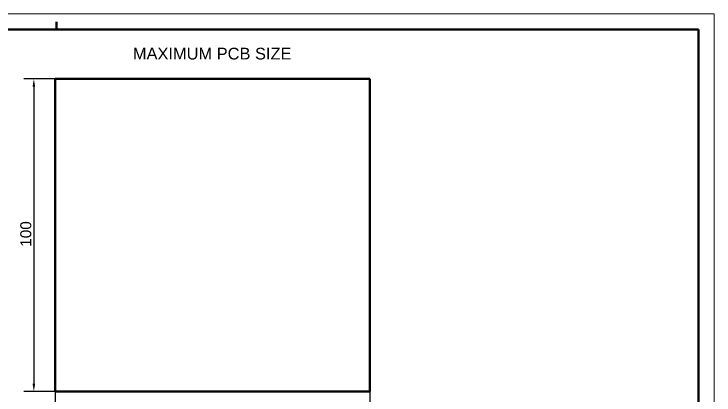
# Model space of a CAD drawing. Header units: millimetres. Extents: x 0 to 420, y 0 to 297.
# Drawn here: x 196.5 to 420, y 175.2 to 297 of the extents above; entities that cross this region are included whole.
import ezdxf

# ---------------------------------------------------------------- set-up
doc = ezdxf.new("R2010")
doc.units = ezdxf.units.MM
doc.layers.get('0').update_dxf_attribs({"lineweight": 25})
for name, color, linetype, lineweight in [('Geometria schizzo(ISO)', 7, 'Continuous', 50), ('Quote(ISO)', 7, 'Continuous', 25), ('Simboli(ISO)', 7, 'Continuous', 25), ('Spigoli visibili(ISO)', 7, 'Continuous', 50)]:
    doc.layers.add(name, color=color, linetype=linetype, lineweight=lineweight)
doc.styles.add('DEFAULT-ISO~0', font='ARIAL.TTF')
doc.styles.add('Tabella-ISOTesto caratteri grandi', font='ARIAL.TTF')
doc.dimstyles.new('DEFAULT-ISO-Metodo 1b', dxfattribs={"dimtxt": 3.5, "dimasz": 2.5, "dimexe": 3.175, "dimexo": 0, "dimgap": 0.762, "dimtad": 1, "dimtoh": 1, "dimrnd": 1e-08, "dimtxsty": 'DEFAULT-ISO~0', "dimcen": 0.09, "dimdle": 10, "dimclrd": 2, "dimclre": 2, "dimclrt": 6, "dimazin": 2, "dimtfac": 0.714286, "dimtmove": 0, "dimatfit": 3, "dimfxl": 0, "dimtolj": 1, "dimlwd": 25, "dimlwe": 25, "dimarcsym": 0})

# ---------------------------------------------------------------- blocks, each defined once
blk = doc.blocks.new('*D4')
at = {"layer": 'Defpoints', "color": 0, "linetype": 'Continuous'}
for p in [(209.57, 276.28), (202.81, 176.28), (209.57, 176.28)]:
    blk.add_point(p, dxfattribs=at)
at = {"layer": 'Quote(ISO)', "color": 2, "linetype": 'Continuous', "lineweight": 25}
for p, q in [((209.57, 276.28), (199.63, 276.28)), ((202.81, 273.78), (202.81, 178.78)), ((209.57, 176.28), (199.63, 176.28))]:
    blk.add_line(p, q, dxfattribs=at)
at = {"layer": 'Quote(ISO)', "color": 2, "linetype": 'Continuous'}
for points in [[(202.39, 273.78), (203.22, 273.78), (202.81, 276.28)], [(202.39, 178.78), (203.22, 178.78), (202.81, 176.28)]]:
    blk.add_solid(points, dxfattribs=at)
at = {"layer": 'Quote(ISO)', "color": 6, "linetype": 'Continuous', "lineweight": 25, "insert": (198.47, 222.58), "char_height": 3.5, "attachment_point": 1, "rotation": 90, "style": 'DEFAULT-ISO~0'}
blk.add_mtext('\\A1;100', dxfattribs=at)
blk = doc.blocks.new('*D5')
at = {"layer": 'Defpoints', "color": 0, "linetype": 'Continuous'}
for p in [(209.57, 176.28), (310.07, 176.28), (310.07, 166.28)]:
    blk.add_point(p, dxfattribs=at)
at = {"layer": 'Quote(ISO)', "color": 2, "linetype": 'Continuous', "lineweight": 25}
for p, q in [((209.57, 176.28), (209.57, 163.1)), ((310.07, 176.28), (310.07, 163.1)), ((212.07, 166.28), (307.57, 166.28))]:
    blk.add_line(p, q, dxfattribs=at)
at = {"layer": 'Quote(ISO)', "color": 2, "linetype": 'Continuous'}
for points in [[(212.07, 166.69), (212.07, 165.86), (209.57, 166.28)], [(307.57, 166.69), (307.57, 165.86), (310.07, 166.28)]]:
    blk.add_solid(points, dxfattribs=at)
at = {"layer": 'Quote(ISO)', "color": 6, "linetype": 'Continuous', "lineweight": 25, "insert": (254.06, 171.24), "char_height": 3.5, "attachment_point": 1, "style": 'DEFAULT-ISO~0'}
blk.add_mtext('\\A1;100,5', dxfattribs=at)
blk = doc.blocks.new('Bordi A3')
at = {"layer": 'Geometria schizzo(ISO)', "color": 4, "lineweight": 18, "true_color": 0x00ffff}
for p, q in [((0, 297), (420, 297)), ((420, 297), (420, 0))]:
    blk.add_line(p, q, dxfattribs=at)
at = {"layer": 'Geometria schizzo(ISO)'}
for p, q in [((210, 292), (210, 294.5)), ((5, 292), (415, 292)), ((415, 292), (415, 5))]:
    blk.add_line(p, q, dxfattribs=at)

msp = doc.modelspace()

# ---------------------------------------------------------------- linework, layer by layer
at = {"layer": 'Spigoli visibili(ISO)', "color": 5, "true_color": 0x0000ff}
for p, q in [((209.565, 276.276), (310.065, 276.276)), ((209.565, 176.276), (209.565, 276.276)), ((310.065, 276.276), (310.065, 176.276)), ((310.065, 176.276), (209.565, 176.276))]:
    msp.add_line(p, q, dxfattribs=at)

# ---------------------------------------------------------------- block references
msp.add_blockref('Bordi A3', (0, 0))

# ---------------------------------------------------------------- texts
at = {"layer": 'Simboli(ISO)', "color": 7, "insert": (234.424, 282.398), "char_height": 3.75, "attachment_point": 7, "style": 'Tabella-ISOTesto caratteri grandi'}
msp.add_mtext('MAXIMUM PCB SIZE ', dxfattribs=at)

# ---------------------------------------------------------------- dimensions: what is measured, and where the dimension line sits
at = {"layer": 'Quote(ISO)', "color": 2, "linetype": 'Continuous', "lineweight": 25, "true_color": 0xffff00}
dim = msp.add_linear_dim(base=(202.807, 176.276), p1=(209.565, 276.276), p2=(209.565, 176.276), angle=270, dimstyle='DEFAULT-ISO-Metodo 1b', override={"dimtoh": 0, "dimdec": 2, "dimtp": 0, "dimtm": 0, "dimtdec": 2, "dimatfit": 2}, dxfattribs=at)
dim.commit()
dim.dimension.update_dxf_attribs({"geometry": '*D4', "text_midpoint": (202.807, 226.276), "dimtype": 160})
dim = msp.add_linear_dim(base=(310.065, 166.276), p1=(209.565, 176.276), p2=(310.065, 176.276), dimstyle='DEFAULT-ISO-Metodo 1b', override={"dimtoh": 0, "dimdec": 2, "dimtp": 0, "dimtm": 0, "dimtdec": 2, "dimatfit": 2}, dxfattribs=at)
dim.commit()
dim.dimension.update_dxf_attribs({"geometry": '*D5', "text_midpoint": (259.815, 166.276), "dimtype": 160})

doc.saveas('drawing.dxf')
